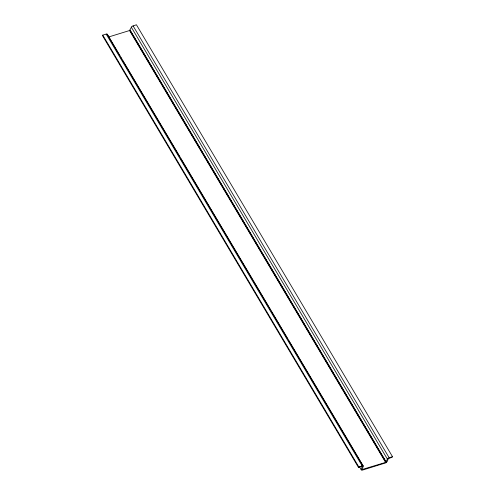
<?xml version="1.0" encoding="UTF-8"?>
<svg xmlns="http://www.w3.org/2000/svg" width="495" height="495" viewBox="0 0 495 495"><rect width="100%" height="100%" fill="white"/><g stroke="black" fill="none" stroke-linecap="round" stroke-linejoin="round"><path stroke-width="0.74" d="M392.455 456.607L387.882 458.321L385.611 462.392L362.173 469.483L363.268 466.036L107.217 34.174L106.512 34L102.793 35.114L102.545 35.758L358.597 467.614C366.647 462.701 358.287 470.894 362.278 470.157L385.822 462.844L387.139 461.643L388.371 458.574L392.207 457.25L392.455 456.607L136.403 24.75L131.825 26.458L129.554 30.535L108.603 36.995M358.597 467.614L358.844 466.977L102.793 35.114M358.844 466.977L362.569 465.857L363.268 466.036M133.037 25.79L389.095 457.646M131.274 27.114L387.325 458.976M130.123 30.077L386.174 461.94M129.968 30.288L386.02 462.144M129.863 30.374L385.914 462.231M129.554 30.535L385.611 462.392M119.827 55.861L107.217 34.174M120.619 57.185L121.801 59.183M122.587 60.508L137.158 85.091M137.95 86.421L179.704 156.847M180.496 158.177L193.1 179.438M193.885 180.768L252.976 280.424M253.762 281.754L268.339 306.337M269.125 307.667L270.307 309.66M271.099 310.99L287.644 338.889M288.43 340.22L328.216 407.323M329.008 408.653L362.885 465.795M106.153 34.081L362.204 465.937M359.636 466.983L361.208 469.637"/></g></svg>
